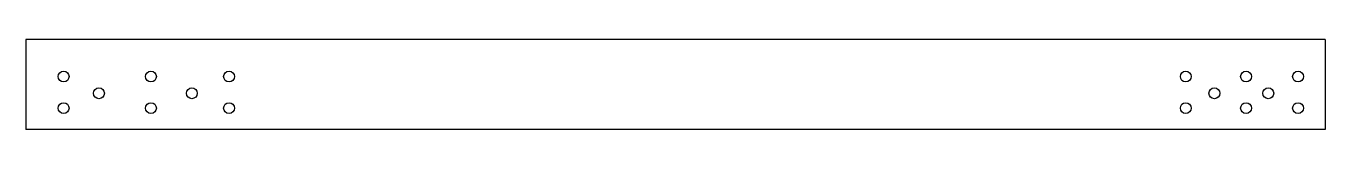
# Model space of a CAD drawing. Extents: x -321 to 39, y 11 to 36.
import ezdxf

# ---------------------------------------------------------------- set-up
doc = ezdxf.new("R2010")
doc.units = 0
doc.layers.add('VISIBLE', color=7, linetype='CONTINUOUS')

msp = doc.modelspace()

# ---------------------------------------------------------------- linework, layer by layer
at = {"layer": 'VISIBLE'}
for p, q in [((38.59, 35.76), (-321.41, 35.76)), ((-321.41, 35.76), (-321.41, 10.76)), ((38.59, 35.76), (38.59, 10.76)), ((38.59, 10.76), (-321.41, 10.76))]:
    msp.add_line(p, q, dxfattribs=at)
for centre in [(-310.98, 25.47), (-286.77, 25.47), (-265.13, 25.47), (0, 25.47), (16.7, 25.47), (31.12, 25.47), (-301.19, 20.83), (-275.43, 20.83), (7.94, 20.83), (22.88, 20.83), (-310.98, 16.71), (-286.77, 16.71), (-265.13, 16.71), (0, 16.71), (16.7, 16.71), (31.12, 16.71)]:
    msp.add_circle(centre, 1.5, dxfattribs=at)

doc.saveas('drawing.dxf')
